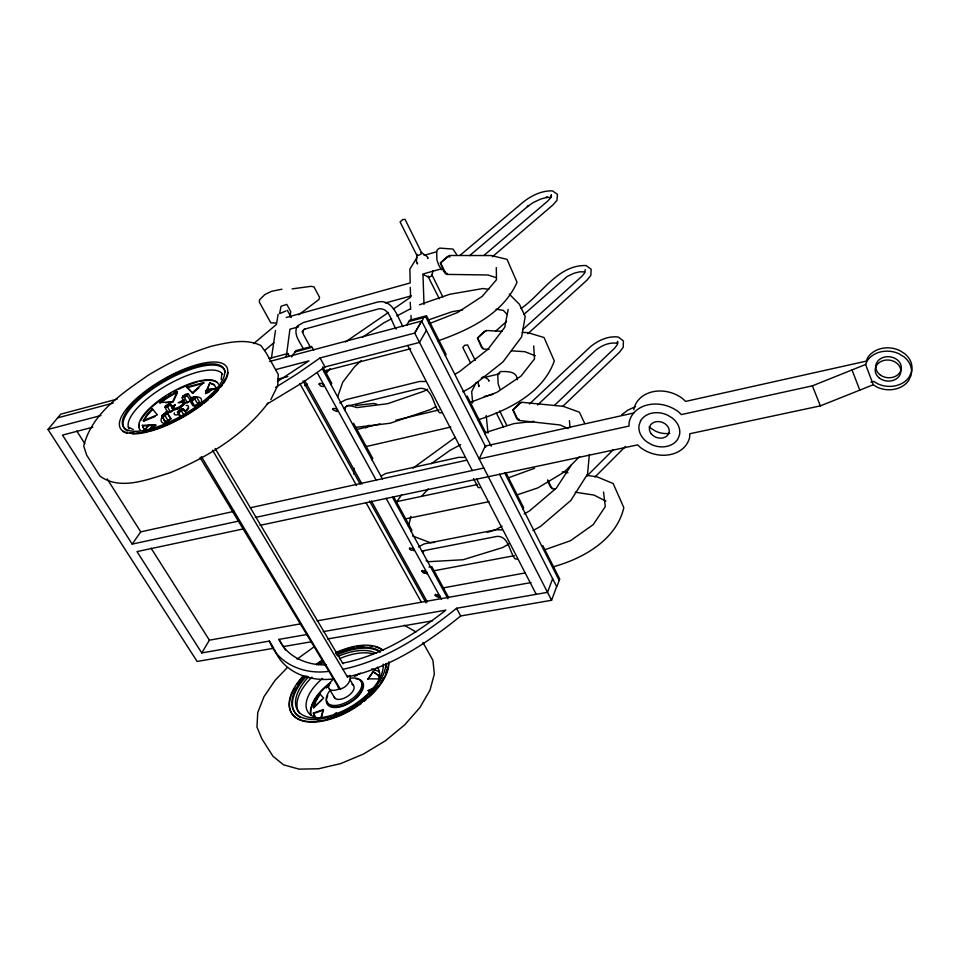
<?xml version="1.0" encoding="UTF-8"?>
<svg xmlns="http://www.w3.org/2000/svg" width="960" height="960" viewBox="0 0 960 960"><rect width="100%" height="100%" fill="white"/><g stroke="black" fill="none" stroke-linecap="round" stroke-linejoin="round"><path stroke-width="1.44" d="M617.556 343.62L617.58 341.364L617.436 344.472L614.616 348.216L554.436 405.396M196.152 397.296L191.832 401.172L194.736 406.068L198.12 404.34L199.632 402.252L196.752 397.368L194.532 396.984L191.58 398.484L189.984 400.812L192.876 405.696L194.736 406.068M416.736 255.048L416.472 261.804L417.456 264.012L417.54 262.8M353.904 474.156L354.156 468.264M478.032 381.9L478.848 386.58L478.836 385.212M585.18 269.64L584.928 272.568L581.964 276.204L522.696 329.64M589.356 454.512L587.544 474.12L570.828 500.46L540.552 526.404L532.944 530.64M290.088 316.896L290.724 311.58L286.788 304.368L281.052 306.24L279.612 313.632L285.948 310.968M221.172 379.62L221.892 373.764M170.124 404.952L173.556 410.016L170.544 412.152L167.76 412.704L165.048 407.316L167.496 406.824L170.124 404.952L170.304 403.572L173.028 407.22M286.62 354.288L289.932 329.196L298.608 326.808M167.76 412.704L167.964 411.108M165.048 407.316L165.24 405.924L170.304 403.572M271.44 358.152L275.496 330.468M278.124 314.304L276.408 324.48L253.644 343.644M186.288 413.16L183.504 409.368L178.668 412.548L180.78 416.796M508.176 309.396L504.732 327.324L487.944 349.284L459.12 371.904L455.184 374.052M432.024 275.112L432.948 270.78M408.468 526.452L410.928 516.336M164.376 413.7L161.94 415.536L165.144 422.088L168.3 421.104L170.952 418.848L167.016 412.704L170.952 418.848M320.784 718.116L323.352 709.572L313.248 713.064L315.504 717.732M321.492 717.168L323.352 709.572M337.656 396.852L342.732 382.188L354.876 366.384L361.344 360.516M313.272 707.28L315.564 700.8L319.932 694.056L323.604 698.016L313.56 707.76L321.588 699.972M313.56 707.76L315.852 701.268L319.932 694.056M212.532 450.24L347.388 676.896C390.024 667.872 427.344 643.008 460.716 615.96L551.58 600.276L556.656 586.608L499.548 474.24M557.016 586.212L559.752 579.072L542.808 545.58M552.636 578.712L547.524 592.332L456.528 608.28C423.012 635.328 385.608 660.204 342.9 669.336M200.076 457.608L339.564 688.98C345.468 688.584 351.816 681.192 349.872 675.324M347.388 676.896L347.952 675.48M523.044 509.1L523.632 507.696L505.884 472.608M182.928 396.132L185.88 394.116L188.532 394.056L191.4 398.904L190.536 400.764L187.308 402.72L184.932 402.828L182.052 397.98L183.06 395.832M205.788 393.72L209.88 382.788L205.452 393.144L216.036 387.78L216.372 388.356L214.116 384.516L209.88 382.788M865.596 364.476L867.204 360.864A23.532 19.26 6.2 0 1 899.004 353.772L904.056 356.892A23.532 19.26 6.2 0 1 910.932 375.696L908.76 380.328A23.532 19.26 6.2 0 1 877.128 387.144L873.276 384.768L865.596 364.476L812.388 385.836L681.324 414.588L678.588 411.912A31.188 24.96 18 0 0 648.096 404.808A31.188 24.96 18 0 0 629.076 422.82L629.04 426.06L479.196 458.94L485.232 446.088L633.756 412.98M177.18 393.204L172.98 402.276L165.732 402.756M422.832 552.732L423.72 550.824L422.244 551.712L424.68 550.488L496.992 536.4C508.776 535.728 509.256 552.036 515.076 558.852L516.948 559.08M182.292 397.452L184.356 397.356L187.2 395.64L187.956 394.02M485.148 434.244L485.784 432.888L467.16 396.084M340.524 689.532L201.372 456.552M270.792 399.636L277.704 385.68L278.292 374.496L266.256 353.028L260.868 345.504C245.568 338.196 228.12 342.54 212.412 345.972C189.888 352.632 168.66 362.868 148.608 375C122.508 393.06 91.692 413.34 83.736 446.076L86.676 455.148L100.08 476.232C120.756 490.992 148.104 479.196 169.896 472.86C207.312 457.284 243.72 435.408 268.404 402.588M411.252 531.624L411.936 530.244L393.564 496.596M476.28 382.404L471.66 391.596L472.692 402.984M184.344 411.096C183.54 406.344 178.692 409.908 177.372 412.272L180.3 417.168M161.94 415.536L165.144 422.088M445.368 355.692L446.076 354.396L426.516 315.744L409.584 320.268L406.584 325.356M372.048 459.864L372.792 458.532L353.556 423.288M426.408 330.324L419.508 342.42L324.972 366.948L302.22 382.848L266.952 404.136M421.608 321.9L423.216 318.66M243.888 528.792L136.992 551.604L201.768 652.932L209.4 640.164L300.888 623.784M143.664 421.188L147.072 415.536L152.616 409.392L152.28 408.828L146.724 414.972L143.316 420.612L143.664 421.188L155.16 416.472M417.12 257.34L409.896 269.028L410.196 282.936L286.272 317.484M330.984 384.684L331.788 383.4L322.74 366.84M571.38 465.024L556.32 488.16L529.332 511.032L524.136 513.924M421.668 496.284L428.22 488.892M291.624 356.964L295.86 350.664L311.616 346.452L313.704 350.268M285.252 357.324L287.82 353.532L289.272 356.148M396.648 502.008L401.652 494.76M92.832 427.2L62.496 435.084L132.192 544.104L140.736 531.864L234.288 511.296M373.212 672.048L367.872 679.26L372.936 671.568L377.844 675L372.936 671.568M326.364 373.236L330.072 368.652M201.768 652.932L269.376 641.076L273.78 648.24L197.136 661.476L48 429.444L60.708 414.168L117.12 399.108M287.22 667.692L275.1 680.316L263.988 696.672L257.748 712.584L256.956 726.996L261.864 738.852L272.988 756.288L283.548 764.82L299.064 769.128L318.528 768.768L340.536 763.644L363.408 754.08L385.356 740.808L404.652 724.896L419.88 707.58L429.972 690.216L434.352 674.064L432.912 660.24L422.892 642.444M579.624 456.576L564.156 472.092L537.828 487.908L517.488 494.748M595.008 476.976L625.512 446.4M586.908 476.076L613.236 449.784M562.692 406.428L619.56 352.14L623.22 347.244L623.4 340.944L618.372 337.068C608.148 335.652 598.14 340.464 590.376 346.788L529.404 404.016M334.488 714.624L336.552 712.656L334.776 715.104M537.6 404.976L595.224 350.652C601.176 345.792 608.868 342.096 616.704 343.224M198.84 387.828L192.732 393.348L192.396 392.784L203.604 382.656L203.94 383.22M527.808 333.756L586.992 280.164L590.832 275.4L591.144 269.232L586.14 265.56C557.808 264.588 541.656 294.396 521.04 308.532M523.788 314.508L567.204 276.408L574.224 273.156L579.744 271.812L584.448 271.872M495.48 331.308L506.592 321.408M492.42 256.752L552.948 204.936L557.004 200.328L557.436 194.304L552.468 190.872C541.86 190.5 531.792 195.444 523.584 201.78L459.996 255.396M264.84 350.4L273.9 342.66M483.936 255.42L547.848 200.964L550.968 197.436L551.34 194.7L551.364 197.148M162.36 416.64L167.448 413.808M469.62 255.624L528.588 205.692L527.388 206.58L533.352 202.488L540.516 199.128L547.476 197.16L546.048 197.508L550.752 197.34M298.692 314.82L318.912 299.532L319.572 297.312L313.98 286.872L311.016 286.32L292.104 288.9M148.884 430.008L155.436 424.728L155.784 425.304L151.428 428.82M365.64 427.932L369.012 425.22M326.328 687.96L329.256 684.936M297.084 659.148L313.884 646.944M621.696 414.768L627.888 410.112L635.532 406.632M413.016 468.12L455.316 437.376M431.124 463.764L450.096 450.288L460.632 444.684M168.972 420.048L168.48 420.408A2.4 0.84 -30.2 0 1 165.732 420.888M485.772 447.144L421.68 321.036L414.72 333.06L320.052 357.936L297.216 373.836L275.532 387.432M168.156 396.624L159.588 402.576L172.644 401.712L177.444 391.356L168.156 396.624L168.492 397.188L159.924 403.14M304.728 385.68L307.188 383.988M324.408 372.084L326.868 370.392M345.42 341.988L388.464 312.432M393.384 309.06L410.604 297.228L410.28 287.34M362.436 337.272L383.832 322.86L391.644 318.732M425.088 573.396L426.576 572.856M434.916 595.248L437.94 594.696L439.26 595.836L439.32 597.204L439.8 596.148L436.776 596.688L435.456 595.548L435.396 594.192M277.452 381.48L308.952 360.864L275.628 369.612M418.416 546.924L424.092 543.924L496.32 529.704L501.996 529.908M339.744 402.996L345.612 399.756L419.472 381.48L425.328 381.516M168.492 397.188L176.616 392.568M508.848 544.068L502.512 547.596L463.104 559.74L428.82 561.684L426.12 560.628M502.044 526.212L495.54 529.824L487.152 532.44M427.632 389.16L423.696 391.308L387.684 403.68L357.06 407.58L348.54 405.216M435.9 406.644L430.764 409.464L390.168 423.24L355.5 427.38M462.924 391.8L470.64 387.564L502.98 361.908L521.628 336.888L525.216 316.488L519.42 304.296L509.292 294.108M381.132 475.98L385.752 473.496L458.796 457.332L464.556 457.452M396.864 315.972L409.896 309.096M207.12 393.048L209.76 391.704M373.332 688.716L368.112 690.648L374.28 687.648M360.456 673.164L354.336 676.032L357.06 675.348M143.316 420.612L157.368 414.852L152.28 408.828M259.992 525.348L637.692 444.864L640.392 447.468A31.188 24.96 18 0 0 689.676 436.992L689.796 433.74L820.356 405.876L873.276 384.768M429.132 323.688L457.308 312.648L482.232 296.364L496.488 279.744L496.296 267.624M470.568 402.276L496.86 392.352L521.004 376.104L534.48 358.968L533.724 345.924M326.052 687.492L328.572 686.556M438 340.884C468.888 330.036 503.22 313.848 517.032 282.252L507.024 259.332L491.22 255.552L449.352 255.492L440.52 262.896L446.196 274.38L488.004 274.992L496.416 277.752M508.728 477.696L534.54 468.288M478.008 419.904C508.428 409.992 542.964 393.012 554.304 360.936L544.056 337.548L528.072 332.676L522.276 332.376M545.196 549.636L570.48 540.732L593.22 524.616L605.292 506.628L603.54 492.036M419.448 304.788L449.784 294.264L483.024 288.516L488.736 289.356M427.848 320.136L452.256 311.664L462.576 309.972M323.64 710.04L313.536 713.532L315.228 717.036M192.732 393.348L186.84 387.096L203.604 382.656M187.176 387.66L202.632 383.472M195.312 405.276L195.828 405.108A2.388 0.84 -29.9 0 0 196.92 404.556M519.3 419.412L516.912 418.98L512.856 409.896L519.516 403.104L521.16 402.888M552.84 566.928C582.756 558.708 616.308 540.132 623.82 507.66L613.176 483.54L596.904 476.784L586.764 475.368M485.748 432.492L513.9 423.612L533.88 421.344M424.128 255.336L436.728 251.724M440.52 269.076L422.952 274.008L424.008 304.368M385.296 303L411.3 295.86M269.016 358.56L287.82 353.532M295.02 351.912L310.788 347.7M408.84 321.54L425.784 317.016L491.208 446.22M57.636 417.864L113.22 403.08M269.568 361.488L421.68 321.036L414.696 333.036L551.58 600.276M48 429.444L100.956 415.524M277.704 379.224L287.832 376.596M323.724 371.16L410.688 348.708M447.3 273.456L444.768 272.94L440.328 263.04L447.516 256.416L450.048 256.932M483.78 377.628L499.74 373.728M484.272 396.468L492.888 394.416M356.916 429.432L379.992 423.96M395.856 420.192L439.116 409.932M365.22 446.796L450.804 427.02M342.504 663.204C381.12 655.656 415.26 634.068 445.824 610.152L323.256 631.632M250.368 507.768L466.68 460.2M870.948 382.044L873.828 381.42L877.68 383.784A23.46 19.236 6.2 0 0 909.216 376.968L911.388 372.336A23.46 19.236 6.2 0 0 904.536 353.556L899.508 350.448A23.46 19.236 6.2 0 0 867.78 357.552L866.172 361.164L685.548 401.424L682.836 398.772A30.852 24.84 17.8 0 0 652.668 391.788A30.852 24.84 17.8 0 0 633.792 409.752M132.192 544.104L239.208 520.956M255.336 517.464L483.84 468.024M396.408 501.696L477.588 484.5M404.844 518.988L489.036 501.66M281.916 289.212L271.62 291.288L264.9 294.504L259.452 299.928L259.416 302.28L270.828 322.86L275.928 323.004M429.012 567.132L431.784 566.616L448.644 597.492M423.42 572.604L426.672 571.992M434.148 570.744L514.296 555.684M442.884 587.94L525.252 572.928M436.38 596.196L439.62 595.608M317.124 620.868L531.096 582.564M169.392 411.936L169.788 411.864A2.376 0.828 -30.1 0 0 170.844 411.456M285.504 649.992L278.952 639.396L307.008 634.476M283.344 646.596L311.364 641.748M327.6 638.952L432.336 620.868M355.356 405.54L373.824 403.464L376.776 404.172M328.284 671.388C304.908 674.724 278.076 664.488 269.376 641.076M334.236 678.768C310.896 682.272 283.56 672.804 274.428 649.44M434.616 542.4L430.284 542.676L412.644 536.004M142.32 425.364L144.18 429.444L142.32 425.364L155.436 424.728M142.668 425.928L155.784 425.304M367.596 678.792L380.148 678.984M441.396 412.848L439.524 412.788C433.104 405.6 432.792 387.516 420.096 388.344L346.152 406.476L347.424 405.948L345.336 407.172L344.484 409.32L344.34 407.724L345.084 410.664M502.02 331.32L486.108 330.492L477.624 338.028L483.048 349.008L489.024 349.392M486 331.176L484.32 331.392L477.408 338.112L481.644 347.592L483.156 348.324M511.476 350.844L524.94 351.708L535.296 355.812M326.484 664.896C307.584 665.532 287.304 657.324 278.952 639.396M480.06 487.668L478.188 487.524L473.532 478.524M336.744 411.492L333.456 410.04L333.324 408.468L332.724 409.44L333.96 408.468L335.832 408.672L337.26 409.932L337.392 411.504M562.164 471.912L567.948 472.728M552.12 488.028L550.668 487.32L547.56 481.032M554.904 489.12L552.024 488.676L547.668 479.88M575.148 492.192L593.94 495.06L605.88 501.12M496.08 309.192L503.244 310.368L507.168 314.436M190.236 400.308L191.856 400.62M443.484 271.044L444.984 271.428M210.204 383.352L214.452 385.092L214.116 384.516M568.08 428.58L560.208 424.992L518.28 420.36L513.096 409.86L521.268 402.228L563.256 406.344L579.408 412.2L584.568 423.108M423.288 274.608L428.448 276.996M128.208 427.008L133.26 429.612M404.244 625.212L416.016 631.944M187.2 395.64L190.536 400.764M427.608 258.036L428.124 258.372L427.284 256.692L421.608 252.744L405.036 219.336L402.66 219.6L400.08 221.94L416.808 255.276M483.732 376.44L488.328 379.548L489.096 381.12L488.556 380.7M182.436 408.636L183.504 409.368M177.612 411.816L178.668 412.548M194.82 399.12L198.12 404.34M186.84 387.096L192.396 392.784M181.62 411.324L184.14 415.404M368.112 690.648L369.852 692.76M76.788 431.004L84.78 443.604M107.172 478.908L140.736 531.864M151.068 548.148L209.4 640.164M168.3 421.104L165.12 415.776M329.34 689.016L334.788 698.052M170.544 412.152L167.496 406.824M215.184 448.512L343.056 663.84M187.308 402.72L184.356 397.356M349.92 679.548L353.292 685.2M377.568 674.532L379.776 678.336M299.796 383.472L356.484 485.496M365.94 502.5L421.176 601.896M304.68 380.544L361.98 484.032M371.412 501.06L427.272 601.932M303.024 380.952L360.192 484.08M369.6 501.048L426.036 602.88M303.588 349.296C300.228 342.252 292.572 333.996 297.564 325.86L303.552 322.476L378.216 301.896C392.868 299.292 397.548 316.728 402.9 326.58M425.472 571.404L426.876 573.948M424.068 571.212L425.136 573.144M437.544 595.74L438.588 597.636M287.292 310.212L291.264 317.472M317.136 372.552L376.08 479.988M386.136 498.336L441.48 599.232M320.052 357.936L324.972 366.948M456.528 608.28L460.716 615.96M310.2 346.824L303.216 334.032L302.412 330.936L302.508 332.472L303.324 330.18L305.424 328.848L304.056 329.28L378.816 308.844C389.916 307.548 391.212 322.512 396.24 329.088M322.32 368.82L382.488 478.968M392.532 497.34L447.96 598.8M338.664 688.452L338.064 686.136M407.736 345.468L472.296 470.52M476.724 479.088L536.22 594.312M504.564 472.596L559.164 580.416M428.268 276.876L439.32 298.788M496.224 412.764L503.448 427.08M470.58 362.952L462.816 347.484L464.568 345.348L467.58 344.952L475.272 360.456M441.9 269.892L438.924 265.608L437.16 260.724M499.656 410.928L506.748 425.316M431.976 274.92L442.836 296.928M500.028 389.124L498.372 384.504M456.696 254.592L452.94 249.072L439.8 248.112L437.4 249.624L436.668 251.472L436.884 259.74M812.388 385.836L820.356 405.876M852.024 369.924L859.788 390.144M517.332 379.716C516.72 370.968 507.168 371.448 500.544 371.592L498.408 373.428L497.784 375.36L498.108 383.568M486.204 415.512L487.992 433.104M569.424 420.648L570.072 427.584M410.208 302.22L410.688 309.42M410.988 315.432L411.168 319.836M431.496 274.752A2.1 0.744 -26.6 0 1 431.556 275.832A2.1 0.744 -26.6 0 1 429 277.032A2.1 0.744 -26.6 0 1 428.496 276.168M420.996 252.54A2.724 0.924 -26.6 0 1 421.056 253.896A2.724 0.924 -26.6 0 1 417.732 255.468A2.724 0.924 -26.6 0 1 417.108 254.376M482.736 376.944A2.616 1.08 -26.5 0 1 482.352 377.34M481.86 377.724A2.616 1.08 -26.5 0 1 481.284 378.072M193.536 397.896A1.908 0.672 -29.8 0 1 194.64 398.496A1.908 0.672 -29.8 0 1 191.868 399.912A1.908 0.672 -29.8 0 1 192.672 398.34M139.056 426.876A45.42 15.78 -30 0 1 139.272 424.428M140.7 420.552A45.42 15.78 -30 0 1 165.948 396.432M168.372 394.908A45.42 15.78 -30 0 1 170.868 393.408M173.412 391.968A45.42 15.78 -30 0 1 175.956 390.6M178.5 389.304A45.42 15.78 -30 0 1 186.18 385.836M187.428 385.332A45.42 15.78 -30 0 1 197.1 382.104M200.088 381.384A45.42 15.78 -30 0 1 217.056 382.5M140.328 430.128A45.432 15.768 -30 0 1 169.956 393.192A45.432 15.768 -30 0 1 218.424 384.108M190.476 397.728A22.92 8.016 -30 0 1 201.168 402.42M167.616 423.636A22.92 8.016 -30 0 1 162.684 415.86M164.076 413.952A22.92 8.016 -30 0 1 166.452 411.384M172.764 406.236A22.92 8.016 -30 0 1 175.2 404.628M180.348 401.7A22.92 8.016 -30 0 1 184.26 399.876M186.12 405.456A8.112 2.832 -30 0 1 185.22 410.988M178.044 414.648A8.112 2.832 -30 0 1 174.324 412.908M129.216 428.916A54.12 18.624 -30 0 1 165.948 385.8A54.12 18.624 -30 0 1 222.696 374.364M145.02 429.9A53.82 19.116 -30.1 0 1 149.196 424.956M205.392 390.936A53.82 19.116 -30.1 0 1 213.828 388.944M145.356 430.188A45.3 15.972 -30.1 0 1 148.104 425.304M206.508 389.58A45.3 15.972 -30.1 0 1 216.216 388.992M127.764 431.016A58.008 19.872 -30 0 1 161.244 383.352A58.008 19.872 -30 0 1 225.276 372.048M149.1 429.756A53.772 19.188 -30.1 0 1 153.84 424.716M188.676 408A8.112 2.844 -30 0 1 185.568 411.552M189.768 400.68A2.364 0.828 -29.9 0 1 188.856 401.388M188.316 401.688A2.364 0.828 -29.9 0 1 186.804 402.192M198.264 402.708A2.388 0.84 -29.9 0 1 198.324 403.164M197.832 403.836A2.388 0.84 -29.9 0 1 197.424 404.208M172.296 410.436A2.376 0.828 -30.1 0 1 171.384 411.144M169.908 419.004A2.4 0.84 -30.2 0 1 169.404 419.688M228.036 372.372A61.38 21 -30 0 1 223.5 383.484M222.648 384.72A61.38 21 -30 0 1 221.172 386.688M218.628 389.736A61.38 21 -30 0 1 210.648 397.704M208.452 399.624A61.38 21 -30 0 1 203.772 403.44M202.668 404.292A61.38 21 -30 0 1 149.388 431.484M148.104 431.82A61.38 21 -30 0 1 132.156 433.896M127.38 433.284A61.38 21 -30 0 1 122.556 431.076M127.236 408.996A61.38 21 -30 0 1 139.788 396.48M146.484 391.164A61.38 21 -30 0 1 149.784 388.752M152.076 387.168A61.38 21 -30 0 1 155.568 384.84M157.932 383.34A61.38 21 -30 0 1 160.32 381.876M162.756 380.436A61.38 21 -30 0 1 165.228 379.02M167.712 377.652A61.38 21 -30 0 1 170.196 376.332M171.432 375.696A61.38 21 -30 0 1 176.424 373.26M180.168 371.556A61.38 21 -30 0 1 185.1 369.492M186.432 368.976A61.38 21 -30 0 1 196.836 365.46M180.828 409.704A1.932 0.672 -30.1 0 1 182.208 409.968A1.932 0.672 -30.1 0 1 180 411.588A1.932 0.672 -30.1 0 1 179.004 411.036M179.568 410.46A1.932 0.672 -30.1 0 1 179.952 410.172M224.976 379.188A59.94 20.508 -30 0 1 222.324 383.82M221.484 385.02A59.94 20.508 -30 0 1 217.992 389.424M215.94 391.692A59.94 20.508 -30 0 1 195.084 409.104M192.684 410.712A59.94 20.508 -30 0 1 177.516 419.616M176.22 420.276A59.94 20.508 -30 0 1 142.716 432.276M139.908 432.696A59.94 20.508 -30 0 1 137.28 432.948M134.028 433.056A59.94 20.508 -30 0 1 129.732 432.684M185.124 394.992A1.896 0.648 -29.9 0 1 186.648 395.304A1.896 0.648 -29.9 0 1 183.84 396.84A1.896 0.648 -29.9 0 1 184.692 395.232M163.632 417.18A2.4 0.84 -30.2 0 1 163.404 417.072M181.488 401.688A7.176 2.484 -30 0 1 183.636 404.844A7.176 2.484 -30 0 1 173.94 409.788A7.176 2.484 -30 0 1 175.176 404.904M179.4 402.816A5.256 1.824 -30 0 1 182.856 403.752A5.256 1.824 -30 0 1 176.652 408.084A5.256 1.824 -30 0 1 174.3 406.38M181.116 401.652A6.696 2.316 -30 0 1 183.12 404.604A6.696 2.316 -30 0 1 174.072 409.224A6.696 2.316 -30 0 1 175.236 404.664M178.14 402.828A6.696 2.316 -30 0 1 179.676 402.132M182.556 401.712A6.696 2.316 -30 0 1 183.852 404.232M182.976 405.228A6.696 2.316 -30 0 1 174.612 409.488A6.696 2.316 -30 0 1 174.228 405.96M167.784 404.652A1.896 0.648 -30.1 0 1 169.272 404.892A1.896 0.648 -30.1 0 1 166.752 406.512A1.896 0.648 -30.1 0 1 166.572 405.432M165.708 413.568A1.92 0.672 -30.2 0 1 165.96 414.552A1.92 0.672 -30.2 0 1 163.464 415.8A1.92 0.672 -30.2 0 1 163.644 414.6M164.028 414.312A1.92 0.672 -30.2 0 1 164.448 414.048M355.92 678.828A20.856 10.812 -32 0 1 360.768 692.952A20.856 10.812 -32 0 1 336.528 707.46A20.856 10.812 -32 0 1 327.732 695.7M310.692 715.116A41.22 21.468 -32.1 0 1 330.312 682.608M371.568 668.988A41.22 21.468 -32.1 0 1 379.5 672.288M388.56 662.796A55.824 28.596 -32 0 1 319.896 721.008A55.824 28.596 -32 0 1 303.42 675.672M316.224 664.26A55.824 28.596 -32 0 1 321.996 660.24M335.568 652.74A55.824 28.596 -32 0 1 383.064 650.28M310.788 714.408A41.22 21.468 -32.1 0 1 330.6 683.076M373.236 669.744A41.22 21.468 -32.1 0 1 375.792 670.524M386.34 663.528A52.752 27.048 -32 0 1 386.172 667.584M300.552 717.564A52.752 27.048 -32 0 1 306.828 675.972M321.228 663.84A52.752 27.048 -32 0 1 323.7 662.196M336.696 655.08A52.752 27.048 -32 0 1 380.244 652.236M299.28 712.992A49.212 25.308 -32 0 1 311.964 677.16M339.492 658.716A49.212 25.308 -32 0 1 373.428 654.012M377.328 667.176A41.328 21.336 -32 0 1 377.976 682.644M317.448 717.816A41.328 21.336 -32 0 1 322.584 678.396M383.16 664.128A49.26 25.26 -32 0 1 323.772 717.192A49.26 25.26 -32 0 1 308.472 676.932M338.1 656.364A49.26 25.26 -32 0 1 375.96 653.268M385.824 663.888A52.764 27.036 -32 0 1 320.892 718.86A52.764 27.036 -32 0 1 305.304 676.044M318.252 664.62A52.764 27.036 -32 0 1 323.136 661.26M336.132 654.144A52.764 27.036 -32 0 1 379.692 651.276M388.8 661.884A55.812 28.608 -32 0 1 368.292 697.74M366.084 699.636A55.812 28.608 -32 0 1 363.78 701.496M361.416 703.296A55.812 28.608 -32 0 1 359.004 705.036M357.78 705.876A55.812 28.608 -32 0 1 302.496 720.888A55.812 28.608 -32 0 1 294.828 687.804M297.216 684.108A55.812 28.608 -32 0 1 303.696 676.14M316.5 664.728A55.812 28.608 -32 0 1 319.932 662.268M335.856 653.208A55.812 28.608 -32 0 1 344.7 649.656M346.08 649.188A55.812 28.608 -32 0 1 354.336 646.968M356.976 646.464A55.812 28.608 -32 0 1 364.14 645.696M369.588 645.804A55.812 28.608 -32 0 1 372.384 646.14M375.024 646.692A55.812 28.608 -32 0 1 382.32 649.968M386.988 669.108A54.504 27.936 -32 0 1 385.764 673.104M383.388 678.252A54.504 27.936 -32 0 1 381.168 681.984M378.54 685.704A54.504 27.936 -32 0 1 369.648 695.508M368.628 696.444A54.504 27.936 -32 0 1 360.876 702.816M358.524 704.508A54.504 27.936 -32 0 1 347.268 711.372M345.984 712.032A54.504 27.936 -32 0 1 327.252 719.22M320.388 720.6A54.504 27.936 -32 0 1 317.436 720.96M361.212 681.696A19.98 10.356 -32 0 1 349.788 702.324A19.98 10.356 -32 0 1 327.288 702.024M350.58 678.228A19.992 10.344 -32 0 1 360 690.336A19.992 10.344 -32 0 1 334.668 705.492A19.992 10.344 -32 0 1 329.88 690.612M351.936 684.3A11.304 5.844 -32 0 1 348.036 696.036A11.304 5.844 -32 0 1 334.092 696.696M340.068 688.464A11.328 5.808 -31.9 0 1 329.352 689.04A11.328 5.808 -31.9 0 1 332.436 680.064M669.804 433.332A20.604 16.596 17.8 0 1 655.632 431.184L651.132 428.448A20.604 16.596 17.8 0 1 649.188 426.768M640.512 421.056L639.084 425.16A20.832 16.668 18 0 0 646.62 441.672L651.168 444.432A20.832 16.668 18 0 0 678.048 438.708L679.56 434.628A20.832 16.668 18 0 0 672.12 417.924L667.512 415.116A20.832 16.668 18 0 0 640.512 421.056M426.732 572.328L426.24 573.384L426.168 571.992L424.836 570.828L421.8 571.404L422.292 570.36L422.364 571.752L423.696 572.904L426.732 572.328M414.348 549.756L413.844 550.8L413.772 549.384L412.428 548.208L409.38 548.808L409.884 547.776L409.968 549.192L411.3 550.356L414.348 549.756M324.24 385.488L323.64 386.448L323.496 384.84L322.056 383.568L320.172 383.376L318.936 384.372L319.548 383.412L319.692 385.008L321.12 386.268L323.004 386.472L324.24 385.488M151.284 428.748A58.032 19.836 -30 0 0 224.604 370.884A58.032 19.836 -30 0 0 144.636 393.204A58.032 19.836 -30 0 0 151.284 428.748M150.096 430.608A61.392 20.988 -30 0 0 227.568 369.372A61.392 20.988 -30 0 0 142.896 393.096A61.392 20.988 -30 0 0 150.096 430.608M879.252 377.952A12.852 10.524 6.2 0 0 900.504 373.38A12.852 10.524 6.2 0 0 884.256 360.336A12.852 10.524 6.2 0 0 879.252 377.952M879.792 374.604A12.816 10.512 6.2 0 0 900.996 370.02A12.816 10.512 6.2 0 0 884.796 357.012A12.816 10.512 6.2 0 0 879.792 374.604M651.276 433.848A10.116 8.1 18 0 0 668.4 434.172A10.116 8.1 18 0 0 658.212 421.548A10.116 8.1 18 0 0 651.276 433.848"/></g></svg>
